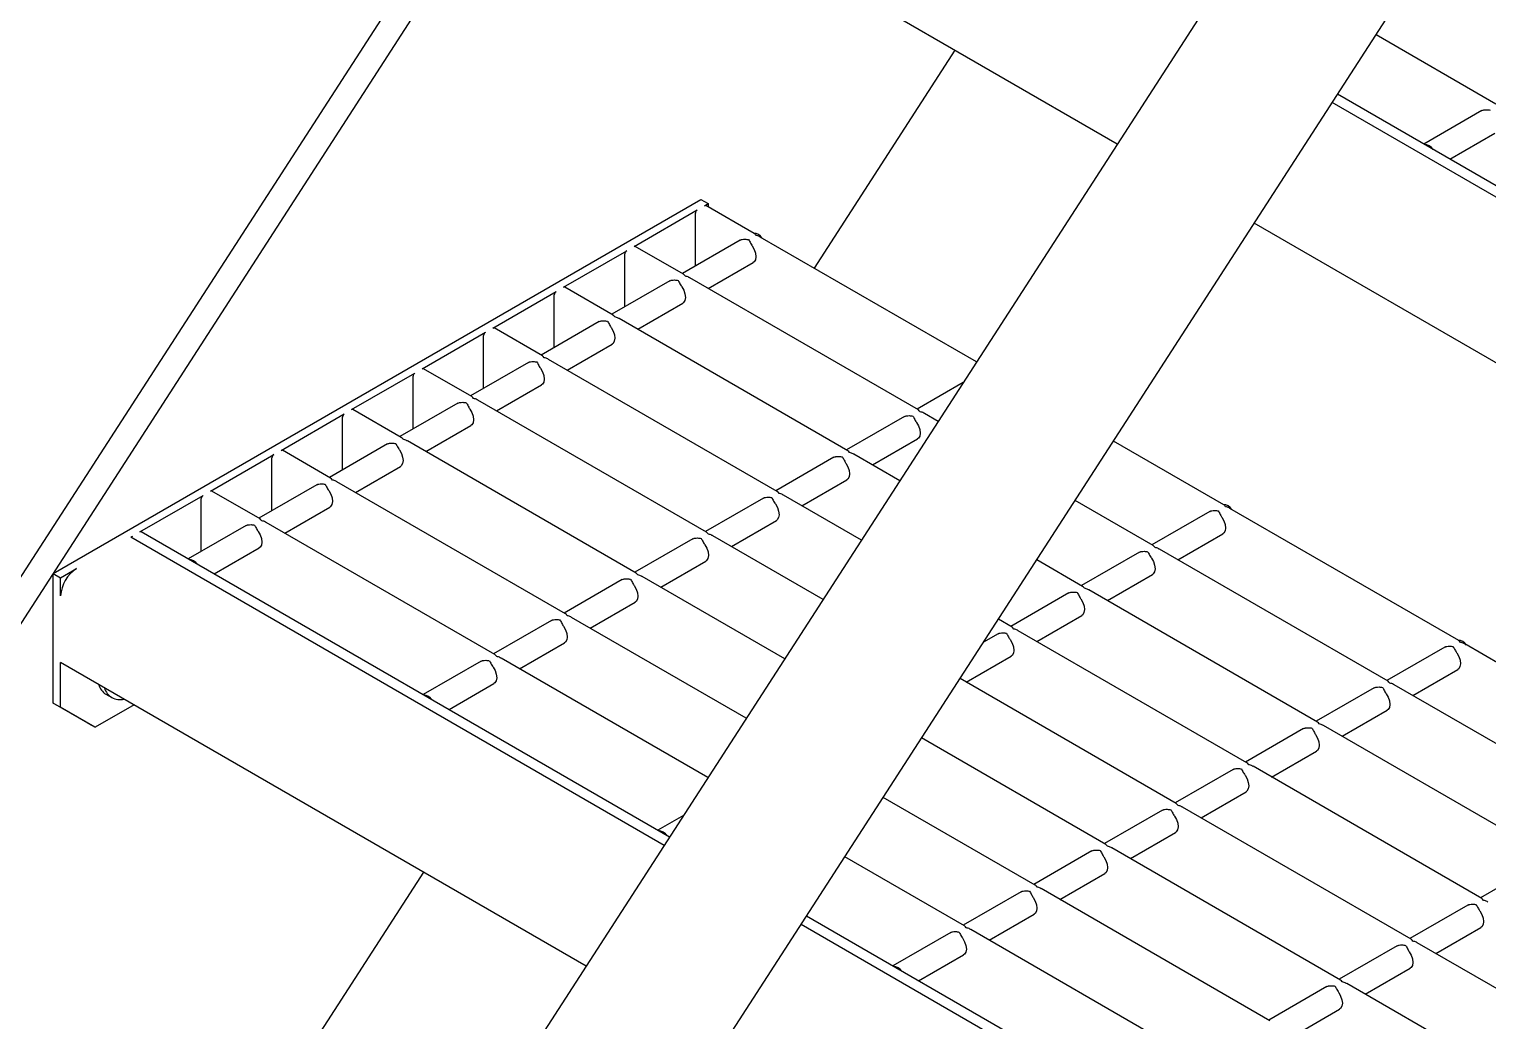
# Model space of a CAD drawing. Header units: millimetres. Extents: x 1293 to 41893, y 1011 to 26911.
# Drawn here: x 35374.9 to 35821.2, y 9206.4 to 9509.6 of the extents above; entities that cross this region are included whole.
import ezdxf

# ---------------------------------------------------------------- set-up
doc = ezdxf.new("R2010")
doc.units = ezdxf.units.MM
doc.header["$LTSCALE"] = 50
doc.layers.add('PASILLOS', color=2, linetype='Continuous')

msp = doc.modelspace()

# ---------------------------------------------------------------- linework, layer by layer
at = {"layer": 'PASILLOS', "linetype": 'Continuous', "lineweight": 25}
for p, q in [((37170.2453604, 11735.6994003), (35094.1686555, 8525.5678811)), ((35142.7899983, 8511.7793827), (37204.1287586, 11699.1223698)), ((34536.9456076, 8050.3558406), (36513.0809892, 11105.9531891)), ((34543.6807997, 8046.467697), (36519.8161813, 11102.0650455)), ((35707.8146556, 9474.4173924), (35547.0493841, 9567.2252082)), ((35823.5833334, 9486.7037939), (35786.9691327, 9507.840722)), ((35658.080866, 9503.128098), (35615.0252404, 9436.5533801)), ((35969.1994262, 9377.708309), (35775.2278222, 9489.6857325)), ((35967.5472254, 9375.1535951), (35773.5756214, 9487.1310186)), ((35819.3395164, 9484.696211), (35801.60519, 9474.4584022)), ((35819.3395164, 9484.696211), (35819.6399321, 9484.8236325)), ((35809.5433351, 9469.8758086), (35823.3079439, 9477.8219481)), ((35382.2982184, 9343.1790382), (35580.4251191, 9457.5552634)), ((35580.4251191, 9457.5552634), (35582.6737187, 9456.2571745)), ((35581.5511866, 9455.6091506), (35582.6737187, 9456.2571745)), ((35582.6737187, 9456.2571745), (35582.6737187, 9455.2295161)), ((35559.9561455, 9443.1425987), (35579.3061226, 9454.3131027)), ((35578.7448566, 9437.1863677), (35578.7448566, 9453.3409615)), ((35596.7199081, 9447.1208236), (35581.9480294, 9455.6484476)), ((35943.6829693, 9338.2535132), (35749.7113653, 9450.2309367)), ((35575.124867, 9434.6542717), (35560.3529883, 9443.1818957)), ((35592.4760911, 9445.1132407), (35574.7417647, 9434.8754319)), ((35592.4760911, 9445.1132407), (35592.7765068, 9445.2406622)), ((35664.75903, 9407.8426745), (35598.5926889, 9446.0396902)), ((35538.3611044, 9430.6760468), (35557.7110815, 9441.8465508)), ((35557.1498155, 9424.7198159), (35557.1498155, 9440.8744096)), ((35582.6799098, 9430.2928383), (35596.4445186, 9438.2389778)), ((35516.7660634, 9418.209495), (35536.1160404, 9429.379999)), ((35553.5298259, 9422.1877198), (35538.7579472, 9430.7153439)), ((35570.88105, 9432.6466888), (35553.1467236, 9422.4088801)), ((35570.88105, 9432.6466888), (35571.1814657, 9432.7741104)), ((35646.9669159, 9393.1807396), (35576.9976478, 9433.5731383)), ((35535.5547744, 9412.253264), (35535.5547744, 9428.4078577)), ((35561.0848687, 9417.8262864), (35574.8494775, 9425.772426)), ((35625.3718748, 9380.7141877), (35555.4026067, 9421.1065865)), ((35495.1710223, 9405.7429431), (35514.5209993, 9416.9134471)), ((35513.9597333, 9399.7867121), (35513.9597333, 9415.9413059)), ((35531.9347848, 9409.721168), (35517.1629061, 9418.248792)), ((35549.2860089, 9420.1801369), (35531.5516825, 9409.9423282)), ((35549.2860089, 9420.1801369), (35549.5864246, 9420.3075585)), ((35539.4898276, 9405.3597346), (35553.2544364, 9413.3058741)), ((35527.6909678, 9407.7135851), (35509.9566414, 9397.4757763)), ((35527.6909678, 9407.7135851), (35527.9913835, 9407.8410066)), ((35603.7768337, 9368.2476359), (35533.8075656, 9408.6400346)), ((35473.5759812, 9393.2763912), (35492.9259582, 9404.4468952)), ((35492.3646922, 9387.3201603), (35492.3646922, 9403.474754)), ((35510.3397437, 9397.2546161), (35495.567865, 9405.7822401)), ((35517.8947865, 9392.8931827), (35531.6593953, 9400.8393222)), ((35660.684104, 9401.5418242), (35646.5838136, 9393.4018999)), ((35506.0959267, 9395.2470332), (35488.3616003, 9385.0092245)), ((35506.0959267, 9395.2470332), (35506.3963424, 9395.3744548)), ((35582.1817926, 9355.781084), (35512.2125245, 9396.1734827)), ((35451.9809401, 9380.8098394), (35471.3309171, 9391.9803434)), ((35470.7696511, 9374.8536084), (35470.7696511, 9391.0082021)), ((35488.7447026, 9384.7880642), (35473.9728239, 9393.3156883)), ((35642.723099, 9391.1731567), (35624.9887725, 9380.935348)), ((35642.723099, 9391.1731567), (35643.0235147, 9391.3005783)), ((35653.0177196, 9389.687685), (35648.8396967, 9392.0996063)), ((35496.2997454, 9380.4266308), (35510.0643542, 9388.3727703)), ((35467.1496615, 9372.3215123), (35452.3777828, 9380.8491364)), ((35484.5008856, 9382.7804813), (35466.7665592, 9372.5426726)), ((35484.5008856, 9382.7804813), (35484.8013013, 9382.9079029)), ((35560.5867515, 9343.3145321), (35490.6174834, 9383.7069309)), ((35632.9269176, 9376.3527544), (35646.6915264, 9384.2988939)), ((35740.404006, 9364.1737594), (35706.6557397, 9383.6562188)), ((35430.385899, 9368.3432875), (35449.735876, 9379.5137915)), ((35449.17461, 9362.3870565), (35449.17461, 9378.5416503)), ((35474.7047043, 9367.960079), (35488.4693131, 9375.9062185)), ((35621.1280579, 9378.7066048), (35603.3937314, 9368.4687961)), ((35621.1280579, 9378.7066048), (35621.4284736, 9378.8340264)), ((35641.2764091, 9371.5326955), (35627.2446556, 9379.6330544)), ((35611.3318765, 9363.8862025), (35625.0964853, 9371.832342)), ((35408.7908579, 9355.8767356), (35428.1408349, 9367.0472396)), ((35445.5546204, 9359.8549605), (35430.7827417, 9368.3825845)), ((35462.9058445, 9370.3139295), (35445.1715181, 9360.0761207)), ((35462.9058445, 9370.3139295), (35463.2062602, 9370.441351)), ((35538.9917104, 9330.8479803), (35469.0224423, 9371.240379)), ((35629.5350987, 9353.377706), (35605.6496145, 9367.1665025)), ((35427.5795689, 9349.9205047), (35427.5795689, 9366.0750984)), ((35453.1096632, 9355.4935271), (35466.874272, 9363.4396666)), ((35599.5330168, 9366.240053), (35581.7986903, 9356.0022443)), ((35599.5330168, 9366.240053), (35599.8334325, 9366.3674745)), ((35718.8089649, 9351.7072075), (35694.9144293, 9365.5012293)), ((35812.246055, 9322.7002273), (35742.2767868, 9363.0926261)), ((35441.3108034, 9357.8473776), (35441.6112191, 9357.9747992)), ((35517.3966693, 9318.3814284), (35447.4274012, 9358.7738271)), ((35589.7368354, 9351.4196506), (35603.5014442, 9359.3657901)), ((35736.160189, 9362.1661765), (35718.4258626, 9351.9283678)), ((35736.160189, 9362.1661765), (35736.4606047, 9362.2935981)), ((35405.9845278, 9354.2566758), (35406.5457938, 9354.5806878)), ((35569.1763456, 9260.0480447), (35405.9845278, 9354.2566758)), ((35570.8285464, 9262.6027586), (35409.1877006, 9355.9160327)), ((35441.3108034, 9357.8473776), (35423.576477, 9347.6095689)), ((35577.9379757, 9353.7735011), (35560.2036492, 9343.5356924)), ((35577.9379757, 9353.7735011), (35578.2383914, 9353.9009227)), ((35617.7937882, 9335.2227166), (35584.0545734, 9354.6999507)), ((35726.3640077, 9347.3457741), (35740.1286165, 9355.2919137)), ((35431.5146221, 9343.0269752), (35445.2792309, 9350.9731147)), ((35714.5651479, 9349.6996246), (35696.8308215, 9339.4618159)), ((35714.5651479, 9349.6996246), (35714.8655636, 9349.8270462)), ((35790.6510139, 9310.2336754), (35720.6817457, 9350.6260742)), ((35384.546818, 9341.8809493), (35389.3777715, 9344.6697994)), ((35568.1417943, 9338.9530988), (35581.9064031, 9346.8992383)), ((35697.2139238, 9339.2406557), (35683.1731188, 9347.3462398)), ((35382.2982184, 9343.1790382), (35384.546818, 9341.8809493)), ((35382.2982184, 9303.5768088), (35382.2982184, 9343.1790382)), ((35384.546818, 9336.3023425), (35384.546818, 9341.8809493)), ((35556.3429346, 9341.3069492), (35538.6086081, 9331.0691405)), ((35556.3429346, 9341.3069492), (35556.6433503, 9341.4343708)), ((35606.0524778, 9317.0677271), (35562.4595323, 9342.2333988)), ((35704.7689666, 9334.8792223), (35718.5335754, 9342.8253618)), ((35692.9701068, 9337.2330728), (35675.2357804, 9326.995264)), ((35692.9701068, 9337.2330728), (35693.2705225, 9337.3604943)), ((35769.0559728, 9297.7671236), (35699.0867046, 9338.1595223)), ((35546.5467533, 9326.4865469), (35560.311362, 9334.4326864)), ((35534.7478935, 9328.8403974), (35517.013567, 9318.6025887)), ((35534.7478935, 9328.8403974), (35535.0483092, 9328.9678189)), ((35594.3111673, 9298.9127376), (35540.8644912, 9329.7668469)), ((35675.6188827, 9326.7741038), (35671.4318084, 9329.1912504)), ((35683.1739255, 9322.4126704), (35696.9385343, 9330.3588099)), ((35671.3750657, 9324.7665209), (35666.8991478, 9322.1826285)), ((35671.3750657, 9324.7665209), (35671.6754814, 9324.8939425)), ((35747.4609317, 9285.3005717), (35677.4916635, 9325.6929704)), ((35524.9517122, 9314.019995), (35538.7163209, 9321.9661345)), ((35661.5788844, 9309.9461185), (35675.3434932, 9317.8922581)), ((35808.002238, 9320.6926444), (35790.2679116, 9310.4548357)), ((35808.002238, 9320.6926444), (35808.3026537, 9320.820066)), ((35884.0881039, 9281.2266952), (35814.1188358, 9321.619094)), ((35384.546818, 9302.2787199), (35384.546818, 9315.9557785)), ((35545.3120895, 9223.1479628), (35384.546818, 9315.9557785)), ((35513.1528524, 9316.3738455), (35495.4185259, 9306.1360368)), ((35513.1528524, 9316.3738455), (35513.4532681, 9316.5012671)), ((35582.5698569, 9280.7577481), (35519.2694501, 9317.3002951)), ((35798.2060567, 9305.8722421), (35811.9706655, 9313.8183816)), ((35503.3566711, 9301.5534432), (35517.1212798, 9309.4995827)), ((35725.8658906, 9272.8340198), (35659.6904979, 9311.0362609)), ((35862.4930628, 9268.7601434), (35792.5237947, 9309.1525421)), ((35398.4064458, 9306.2533616), (35400.1989615, 9305.2185643)), ((35786.4071969, 9308.2260926), (35768.6728705, 9297.9882838)), ((35786.4071969, 9308.2260926), (35786.7076126, 9308.3535141)), ((35382.2982184, 9303.5768088), (35384.546818, 9302.2787199)), ((35392.9048201, 9297.4517575), (35382.2982184, 9303.5768088)), ((35395.1534197, 9296.1536686), (35384.546818, 9302.2787199)), ((35407.0011074, 9302.9931932), (35395.1534197, 9296.1536686)), ((35776.6110156, 9293.4056902), (35790.3756244, 9301.3518297)), ((35392.9048201, 9297.4517575), (35395.1534197, 9296.1536686)), ((35764.8121558, 9295.7595407), (35747.0778294, 9285.521732)), ((35764.8121558, 9295.7595407), (35765.1125715, 9295.8869622)), ((35840.8980217, 9256.2935915), (35770.9287536, 9296.6859902)), ((35704.2708495, 9260.367468), (35647.9491875, 9292.8812714)), ((35755.0159745, 9280.9391383), (35768.7805833, 9288.8852778)), ((35743.2171147, 9283.2929888), (35725.4827883, 9273.0551801)), ((35743.2171147, 9283.2929888), (35743.5175304, 9283.4204104)), ((35819.3029806, 9243.8270396), (35749.3337125, 9284.2194384)), ((35682.6758084, 9247.9009161), (35636.207877, 9274.7262819)), ((35733.4209334, 9268.4725865), (35747.1855422, 9276.418726)), ((35575.0799982, 9269.1765617), (35567.2605749, 9264.6625047)), ((35721.6220736, 9270.826437), (35703.8877472, 9260.5886282)), ((35721.6220736, 9270.826437), (35721.9224893, 9270.9538585)), ((35797.7079395, 9231.3604878), (35727.7386714, 9271.7528865)), ((35711.8258923, 9256.0060346), (35725.5905011, 9263.9521741)), ((35661.0807673, 9235.4343642), (35624.4665666, 9256.5712924)), ((35700.0270325, 9258.3598851), (35682.2927061, 9248.1220764)), ((35700.0270325, 9258.3598851), (35700.3274482, 9258.4873066)), ((35776.1128984, 9218.8939359), (35706.1436303, 9259.2863346)), ((35495.5782999, 9251.8586684), (35452.5226743, 9185.2839505)), ((35690.2308512, 9243.5394827), (35703.99546, 9251.4856222)), ((35836.6542048, 9254.2860086), (35818.9198783, 9244.0481999)), ((35754.5178573, 9206.427384), (35684.5485892, 9246.8197828)), ((35678.4319914, 9245.8933332), (35660.697665, 9235.6555245)), ((35678.4319914, 9245.8933332), (35678.7324071, 9246.0207548)), ((35815.0591637, 9241.8194567), (35815.3595794, 9241.9468783)), ((35806.6968601, 9126.4388794), (35612.7252561, 9238.4163029)), ((35668.6358101, 9231.0729309), (35682.4004189, 9239.0190704)), ((35815.0591637, 9241.8194567), (35797.3248372, 9231.581648)), ((35805.0446593, 9123.8841655), (35611.0730553, 9235.861589)), ((35656.8369503, 9233.4267813), (35639.1026239, 9223.1889726)), ((35656.8369503, 9233.4267813), (35657.137366, 9233.5542029)), ((35732.9228162, 9193.9608322), (35662.9535481, 9234.3532309)), ((35805.2629824, 9226.9990544), (35819.0275911, 9234.9451939)), ((35793.4641226, 9229.3529049), (35775.7297961, 9219.1150961)), ((35793.4641226, 9229.3529049), (35793.7645383, 9229.4803264)), ((35853.6621019, 9199.0588374), (35799.5807203, 9230.2793544)), ((35647.040769, 9218.606379), (35660.8053778, 9226.5525185)), ((35783.6679413, 9214.5325025), (35797.43255, 9222.478642)), ((35771.8690815, 9216.886353), (35754.134755, 9206.6485443)), ((35771.8690815, 9216.886353), (35772.1694972, 9217.0137746)), ((35841.9207915, 9180.9038479), (35777.9856792, 9217.8128026)), ((35762.0729002, 9202.0659506), (35775.8375089, 9210.0120902))]:
    msp.add_line(p, q, dxfattribs=at)
at = {"layer": 'PASILLOS', "linetype": 'Continuous', "lineweight": 25, "flags": 128}
for points in [[(35596.1441028, 9443.2965904), (35596.752386, 9442.2227269), (35597.1389848, 9441.0959959), (35597.2665085, 9440.0253719), (35597.1226233, 9439.1144032), (35596.7212453, 9438.4511961), (35596.4445186, 9438.2389778)], [(35574.5490617, 9430.8300385), (35575.1573449, 9429.756175), (35575.5439437, 9428.629444), (35575.6714674, 9427.5588201), (35575.5275822, 9426.6478513), (35575.1262042, 9425.9846443), (35574.8494775, 9425.772426)], [(35552.9540206, 9418.3634867), (35553.5623038, 9417.2896231), (35553.9489026, 9416.1628921), (35554.0764263, 9415.0922682), (35553.9325411, 9414.1812994), (35553.5311631, 9413.5180924), (35553.2544364, 9413.3058741)], [(35531.3589795, 9405.8969348), (35531.9672627, 9404.8230713), (35532.3538615, 9403.6963403), (35532.4813852, 9402.6257163), (35532.3375, 9401.7147476), (35531.936122, 9401.0515405), (35531.6593953, 9400.8393222)], [(35509.7639384, 9393.4303829), (35510.3722216, 9392.3565194), (35510.7588204, 9391.2297884), (35510.8863441, 9390.1591645), (35510.7424589, 9389.2481957), (35510.3410809, 9388.5849887), (35510.0643542, 9388.3727703)], [(35646.3911107, 9389.3565065), (35646.9993939, 9388.2826429), (35647.3859927, 9387.1559119), (35647.5135164, 9386.085288), (35647.3696311, 9385.1743192), (35646.9682531, 9384.5111122), (35646.6915264, 9384.2988939)], [(35488.1688974, 9380.9638311), (35488.7771805, 9379.8899675), (35489.1637793, 9378.7632365), (35489.291303, 9377.6926126), (35489.1474178, 9376.7816438), (35488.7460398, 9376.1184368), (35488.4693131, 9375.9062185)], [(35624.7960696, 9376.8899546), (35625.4043528, 9375.8160911), (35625.7909516, 9374.68936), (35625.9184753, 9373.6187361), (35625.77459, 9372.7077674), (35625.3732121, 9372.0445603), (35625.0964853, 9371.832342)], [(35466.5738563, 9368.4972792), (35467.1821394, 9367.4234157), (35467.5687382, 9366.2966846), (35467.6962619, 9365.2260607), (35467.5523767, 9364.315092), (35467.1509987, 9363.6518849), (35466.874272, 9363.4396666)], [(35603.2010285, 9364.4234027), (35603.8093117, 9363.3495392), (35604.1959105, 9362.2228082), (35604.3234342, 9361.1521843), (35604.1795489, 9360.2412155), (35603.778171, 9359.5780085), (35603.5014442, 9359.3657901)], [(35739.8282008, 9360.3495262), (35740.4364839, 9359.2756627), (35740.8230828, 9358.1489317), (35740.9506064, 9357.0783078), (35740.8067212, 9356.167339), (35740.4053432, 9355.504132), (35740.1286165, 9355.2919137)], [(35444.9788152, 9356.0307273), (35445.5870983, 9354.9568638), (35445.9736972, 9353.8301328), (35446.1012208, 9352.7595089), (35445.9573356, 9351.8485401), (35445.5559576, 9351.1853331), (35445.2792309, 9350.9731147)], [(35581.6059874, 9351.9568509), (35582.2142706, 9350.8829873), (35582.6008694, 9349.7562563), (35582.7283931, 9348.6856324), (35582.5845078, 9347.7746636), (35582.1831299, 9347.1114566), (35581.9064031, 9346.8992383)], [(35718.2331597, 9347.8829744), (35718.8414428, 9346.8091108), (35719.2280417, 9345.6823798), (35719.3555653, 9344.6117559), (35719.2116801, 9343.7007871), (35718.8103021, 9343.0375801), (35718.5335754, 9342.8253618)], [(35560.0109463, 9339.490299), (35560.6192295, 9338.4164355), (35561.0058283, 9337.2897044), (35561.133352, 9336.2190805), (35560.9894667, 9335.3081117), (35560.5880888, 9334.6449047), (35560.311362, 9334.4326864)], [(35696.6381186, 9335.4164225), (35697.2464017, 9334.342559), (35697.6330006, 9333.215828), (35697.7605243, 9332.145204), (35697.616639, 9331.2342353), (35697.215261, 9330.5710282), (35696.9385343, 9330.3588099)], [(35538.4159052, 9327.0237471), (35539.0241884, 9325.9498836), (35539.4107872, 9324.8231526), (35539.5383109, 9323.7525287), (35539.3944256, 9322.8415599), (35538.9930477, 9322.1783529), (35538.7163209, 9321.9661345)], [(35675.0430775, 9322.9498706), (35675.6513606, 9321.8760071), (35676.0379595, 9320.7492761), (35676.1654832, 9319.6786522), (35676.0215979, 9318.7676834), (35675.6202199, 9318.1044764), (35675.3434932, 9317.8922581)], [(35811.6702497, 9318.8759942), (35812.2785329, 9317.8021306), (35812.6651317, 9316.6753996), (35812.7926554, 9315.6047757), (35812.6487702, 9314.6938069), (35812.2473922, 9314.0305999), (35811.9706655, 9313.8183816)], [(35516.8208641, 9314.5571953), (35517.4291473, 9313.4833317), (35517.8157461, 9312.3566007), (35517.9432698, 9311.2859768), (35517.7993845, 9310.375008), (35517.3980066, 9309.711801), (35517.1212798, 9309.4995827)], [(35790.0752086, 9306.4094423), (35790.6834918, 9305.3355788), (35791.0700906, 9304.2088477), (35791.1976143, 9303.1382238), (35791.0537291, 9302.2272551), (35790.6523511, 9301.564048), (35790.3756244, 9301.3518297)], [(35768.4801675, 9293.9428904), (35769.0884507, 9292.8690269), (35769.4750495, 9291.7422959), (35769.6025732, 9290.671672), (35769.458688, 9289.7607032), (35769.05731, 9289.0974962), (35768.7805833, 9288.8852778)], [(35746.8851265, 9281.4763386), (35747.4934096, 9280.402475), (35747.8800084, 9279.275744), (35748.0075321, 9278.2051201), (35747.8636469, 9277.2941513), (35747.4622689, 9276.6309443), (35747.1855422, 9276.418726)], [(35725.2900854, 9269.0097867), (35725.8983685, 9267.9359232), (35726.2849673, 9266.8091921), (35726.412491, 9265.7385682), (35726.2686058, 9264.8275995), (35725.8672278, 9264.1643924), (35725.5905011, 9263.9521741)], [(35703.6950443, 9256.5432348), (35704.3033274, 9255.4693713), (35704.6899263, 9254.3426403), (35704.8174499, 9253.2720164), (35704.6735647, 9252.3610476), (35704.2721867, 9251.6978406), (35703.99546, 9251.4856222)], [(35682.1000032, 9244.076683), (35682.7082863, 9243.0028194), (35683.0948852, 9241.8760884), (35683.2224088, 9240.8054645), (35683.0785236, 9239.8944957), (35682.6771456, 9239.2312887), (35682.4004189, 9239.0190704)], [(35818.7271754, 9240.0028065), (35819.3354586, 9238.9289429), (35819.7220574, 9237.8022119), (35819.8495811, 9236.731588), (35819.7056958, 9235.8206192), (35819.3043179, 9235.1574122), (35819.0275911, 9234.9451939)], [(35660.5049621, 9231.6101311), (35661.1132452, 9230.5362676), (35661.4998441, 9229.4095365), (35661.6273677, 9228.3389126), (35661.4834825, 9227.4279439), (35661.0821045, 9226.7647368), (35660.8053778, 9226.5525185)], [(35797.1321343, 9227.5362546), (35797.7404175, 9226.4623911), (35798.1270163, 9225.3356601), (35798.25454, 9224.2650361), (35798.1106547, 9223.3540674), (35797.7092768, 9222.6908603), (35797.43255, 9222.478642)], [(35775.5370932, 9215.0697028), (35776.1453764, 9213.9958392), (35776.5319752, 9212.8691082), (35776.6594989, 9211.7984843), (35776.5156136, 9210.8875155), (35776.1142357, 9210.2243085), (35775.8375089, 9210.0120902)]]:
    msp.add_lwpolyline(points, dxfattribs=at)
at = {"layer": 'PASILLOS', "linetype": 'Continuous', "lineweight": 25}
for centre, radius, start, end in [((35801.4449391, 9470.7370862), 3.6366978, 35.264662608, 84.740713925), ((35579.9634344, 9453.2855094), 1.2198388, 122.605478341, 177.394521514), ((35581.7836919, 9455.284601), 0.3992382, 65.692880956, 125.617577475), ((35596.1765549, 9443.6206678), 3.6366978, 35.264662608, 84.740713925), ((35560.1886508, 9442.8180492), 0.3992382, 65.692880957, 125.617577474), ((35558.3683933, 9440.8189575), 1.2198388, 122.60547834, 177.394521514), ((35536.7733522, 9428.3524057), 1.2198388, 122.605478341, 177.394521514), ((35538.5936097, 9430.3514973), 0.3992382, 65.692880952, 125.617577474), ((35515.1783111, 9415.8858538), 1.2198388, 122.605478341, 177.394521514), ((35516.9985686, 9417.8849454), 0.3992382, 65.692880953, 125.617577475), ((35493.58327, 9403.4193019), 1.2198388, 122.605478341, 177.394521514), ((35495.4035275, 9405.4183936), 0.3992382, 65.692880956, 125.617577475), ((35471.9882289, 9390.9527501), 1.2198388, 122.60547834, 177.394521515), ((35473.8084864, 9392.9518417), 0.3992382, 65.692880953, 125.617577474), ((35452.2134454, 9380.4852898), 0.3992382, 65.692880956, 125.617577475), ((35450.3931878, 9378.4861982), 1.2198388, 122.605478339, 177.394521515), ((35428.7981467, 9366.0196463), 1.2198388, 122.60547834, 177.394521514), ((35430.6184043, 9368.0187379), 0.3992382, 65.692880956, 125.617577475), ((35739.8606528, 9360.6736037), 3.6366978, 35.264662608, 84.740713925), ((35407.1518224, 9353.6091282), 1.1450758, 121.954628522, 151.143200172), ((35409.0233632, 9355.5521861), 0.3992382, 65.692880952, 125.617577475), ((35395.0354144, 9335.8250532), 10.4994504, 122.60547834, 177.394521514), ((35423.4162261, 9343.8882529), 3.6366978, 35.264662608, 84.740713925), ((35811.7027018, 9319.2000716), 3.6366978, 35.264662607, 84.740713925), ((35401.0899315, 9310.5898767), 5.0997793, 195.28401871, 238.20445507), ((35402.6459706, 9309.4573677), 4.8431239, 194.940714641, 285.064661891), ((35495.2582751, 9302.4147208), 3.6366978, 35.264662608, 84.740713925), ((35567.100324, 9260.9411887), 3.6366978, 35.264662608, 84.740713925), ((35638.942373, 9219.4676566), 3.6366978, 35.264662608, 84.740713925)]:
    msp.add_arc(centre, radius, start, end, dxfattribs=at)
for points, knots in [([(35819.6399321, 9484.8236325), (35819.7365548, 9484.8478696), (35820.0534302, 9484.9273556), (35820.8275709, 9484.9828913), (35821.5176088, 9484.9044638), (35821.8810727, 9484.8246), (35821.8849962, 9484.8237379)], [0, 0, 0, 0, 0.1723614537, 0.5652622384, 0.9953071929, 1, 1, 1, 1]), ([(35592.7765068, 9445.2406622), (35592.8731294, 9445.2648993), (35593.1900049, 9445.3443853), (35593.9641455, 9445.399921), (35594.6541834, 9445.3214935), (35595.0176474, 9445.2416297), (35595.0215708, 9445.2407676)], [0, 0, 0, 0, 0.1723614537, 0.5652622383, 0.9953071929, 1, 1, 1, 1]), ([(35595.0215708, 9445.2407676), (35595.0230694, 9445.2384997), (35595.2106551, 9444.9546147), (35595.4898686, 9444.4267415), (35595.8783855, 9443.7010539), (35596.0782901, 9443.3967677), (35596.1441028, 9443.2965904)], [0, 0, 0, 0, 0.0046971273, 0.5879730072, 0.8643521995, 1, 1, 1, 1]), ([(35597.2666349, 9446.5368154), (35597.2651366, 9446.5390786), (35597.0907866, 9446.8024395), (35596.9017703, 9446.9536721), (35596.7143783, 9447.1036052)], [0, 0, 0, 0, 0.0085933525, 1, 1, 1, 1]), ([(35598.5752424, 9446.014574), (35598.498718, 9446.0687879), (35598.1098945, 9446.3442508), (35597.6339469, 9446.4554131), (35597.2705575, 9446.5359461), (35597.2666349, 9446.5368154)], [0, 0, 0, 0, 0.1951000564, 0.9913114514, 1, 1, 1, 1]), ([(35575.6715938, 9434.0702636), (35575.6700955, 9434.0725267), (35575.4957455, 9434.3358876), (35575.3067292, 9434.4871203), (35575.1193372, 9434.6370533)], [0, 0, 0, 0, 0.0085933525, 1, 1, 1, 1]), ([(35576.9802013, 9433.5480221), (35576.9036769, 9433.602236), (35576.5148534, 9433.877699), (35576.0389058, 9433.9888612), (35575.6755164, 9434.0693942), (35575.6715938, 9434.0702636)], [0, 0, 0, 0, 0.1951000564, 0.9913114514, 1, 1, 1, 1]), ([(35571.1814657, 9432.7741104), (35571.2780883, 9432.7983475), (35571.5949638, 9432.8778334), (35572.3691045, 9432.9333691), (35573.0591423, 9432.8549416), (35573.4226063, 9432.7750778), (35573.4265297, 9432.7742157)], [0, 0, 0, 0, 0.1723614537, 0.5652622383, 0.9953071929, 1, 1, 1, 1]), ([(35573.4265297, 9432.7742157), (35573.4280283, 9432.7719478), (35573.615614, 9432.4880628), (35573.8948275, 9431.9601896), (35574.2833444, 9431.234502), (35574.483249, 9430.9302158), (35574.5490617, 9430.8300385)], [0, 0, 0, 0, 0.00469712726, 0.5879730072, 0.8643521995, 1, 1, 1, 1]), ([(35549.5864246, 9420.3075585), (35549.6830472, 9420.3317956), (35549.9999227, 9420.4112815), (35550.7740634, 9420.4668173), (35551.4641012, 9420.3883897), (35551.8275652, 9420.3085259), (35551.8314886, 9420.3076638)], [0, 0, 0, 0, 0.1723614537, 0.5652622383, 0.9953071929, 1, 1, 1, 1]), ([(35554.0765527, 9421.6037117), (35554.0750544, 9421.6059749), (35553.9007044, 9421.8693358), (35553.7116881, 9422.0205684), (35553.5242961, 9422.1705015)], [0, 0, 0, 0, 0.0085933525, 1, 1, 1, 1]), ([(35555.3851602, 9421.0814703), (35555.3086358, 9421.1356842), (35554.9198123, 9421.4111471), (35554.4438647, 9421.5223094), (35554.0804753, 9421.6028424), (35554.0765527, 9421.6037117)], [0, 0, 0, 0, 0.1951000564, 0.9913114514, 1, 1, 1, 1]), ([(35551.8314886, 9420.3076638), (35551.8329872, 9420.305396), (35552.0205729, 9420.0215109), (35552.2997864, 9419.4936377), (35552.6883033, 9418.7679502), (35552.8882079, 9418.463664), (35552.9540206, 9418.3634867)], [0, 0, 0, 0, 0.0046971273, 0.5879730072, 0.8643521995, 1, 1, 1, 1]), ([(35527.9913835, 9407.8410066), (35528.0880061, 9407.8652437), (35528.4048816, 9407.9447297), (35529.1790223, 9408.0002654), (35529.8690601, 9407.9218379), (35530.2325241, 9407.8419741), (35530.2364475, 9407.841112)], [0, 0, 0, 0, 0.1723614537, 0.5652622383, 0.9953071929, 1, 1, 1, 1]), ([(35530.2364475, 9407.841112), (35530.2379461, 9407.8388441), (35530.4255318, 9407.5549591), (35530.7047453, 9407.0270859), (35531.0932622, 9406.3013983), (35531.2931668, 9405.9971121), (35531.3589795, 9405.8969348)], [0, 0, 0, 0, 0.0046971273, 0.5879730072, 0.8643521995, 1, 1, 1, 1]), ([(35532.4815116, 9409.1371598), (35532.4800133, 9409.139423), (35532.3056633, 9409.4027839), (35532.116647, 9409.5540165), (35531.929255, 9409.7039496)], [0, 0, 0, 0, 0.0085933525, 1, 1, 1, 1]), ([(35533.7901191, 9408.6149184), (35533.7135947, 9408.6691323), (35533.3247712, 9408.9445952), (35532.8488236, 9409.0557575), (35532.4854342, 9409.1362905), (35532.4815116, 9409.1371598)], [0, 0, 0, 0, 0.1951000564, 0.9913114514, 1, 1, 1, 1]), ([(35506.3963424, 9395.3744548), (35506.492965, 9395.3986919), (35506.8098405, 9395.4781778), (35507.5839812, 9395.5337135), (35508.274019, 9395.455286), (35508.637483, 9395.3754222), (35508.6414064, 9395.3745601)], [0, 0, 0, 0, 0.1723614537, 0.5652622383, 0.9953071929, 1, 1, 1, 1]), ([(35508.6414064, 9395.3745601), (35508.642905, 9395.3722922), (35508.8304907, 9395.0884072), (35509.1097042, 9394.560534), (35509.4982211, 9393.8348464), (35509.6981257, 9393.5305602), (35509.7639384, 9393.4303829)], [0, 0, 0, 0, 0.0046971273, 0.5879730072, 0.8643521995, 1, 1, 1, 1]), ([(35510.8864705, 9396.670608), (35510.8849722, 9396.6728711), (35510.7106222, 9396.936232), (35510.521606, 9397.0874647), (35510.3342139, 9397.2373977)], [0, 0, 0, 0, 0.0085933525, 1, 1, 1, 1]), ([(35512.195078, 9396.1483665), (35512.1185536, 9396.2025804), (35511.7297302, 9396.4780434), (35511.2537825, 9396.5892056), (35510.8903931, 9396.6697386), (35510.8864705, 9396.670608)], [0, 0, 0, 0, 0.1951000564, 0.9913114514, 1, 1, 1, 1]), ([(35643.0235147, 9391.3005783), (35643.1201373, 9391.3248154), (35643.4370127, 9391.4043013), (35644.2111534, 9391.4598371), (35644.9011913, 9391.3814095), (35645.2646553, 9391.3015457), (35645.2685787, 9391.3006836)], [0, 0, 0, 0, 0.1723614537, 0.5652622384, 0.9953071929, 1, 1, 1, 1]), ([(35645.2685787, 9391.3006836), (35645.2700773, 9391.2984157), (35645.457663, 9391.0145307), (35645.7368764, 9390.4866575), (35646.1253934, 9389.76097), (35646.325298, 9389.4566838), (35646.3911107, 9389.3565065)], [0, 0, 0, 0, 0.0046971273, 0.5879730073, 0.8643521995, 1, 1, 1, 1]), ([(35647.5136427, 9392.5967315), (35647.5121445, 9392.5989946), (35647.3377945, 9392.8623556), (35647.1487782, 9393.0135882), (35646.9613862, 9393.1635213)], [0, 0, 0, 0, 0.0085933525, 1, 1, 1, 1]), ([(35648.8222503, 9392.0744901), (35648.7457259, 9392.1287039), (35648.3569024, 9392.4041669), (35647.8809548, 9392.5153292), (35647.5175654, 9392.5958622), (35647.5136427, 9392.5967315)], [0, 0, 0, 0, 0.1951000565, 0.9913114514, 1, 1, 1, 1]), ([(35489.2914294, 9384.2040561), (35489.2899311, 9384.2063193), (35489.1155811, 9384.4696802), (35488.9265649, 9384.6209128), (35488.7391728, 9384.7708459)], [0, 0, 0, 0, 0.0085933525, 1, 1, 1, 1]), ([(35484.8013013, 9382.9079029), (35484.8979239, 9382.93214), (35485.2147994, 9383.0116259), (35485.9889401, 9383.0671617), (35486.6789779, 9382.9887341), (35487.0424419, 9382.9088703), (35487.0463653, 9382.9080082)], [0, 0, 0, 0, 0.1723614537, 0.5652622383, 0.9953071929, 1, 1, 1, 1]), ([(35487.0463653, 9382.9080082), (35487.0478639, 9382.9057404), (35487.2354496, 9382.6218553), (35487.5146631, 9382.0939821), (35487.9031801, 9381.3682946), (35488.1030846, 9381.0640084), (35488.1688974, 9380.9638311)], [0, 0, 0, 0, 0.00469712726, 0.5879730072, 0.8643521995, 1, 1, 1, 1]), ([(35490.6000369, 9383.6818147), (35490.5235125, 9383.7360285), (35490.1346891, 9384.0114915), (35489.6587415, 9384.1226538), (35489.295352, 9384.2031868), (35489.2914294, 9384.2040561)], [0, 0, 0, 0, 0.19510005641, 0.99131145138, 1, 1, 1, 1]), ([(35625.9186016, 9380.1301796), (35625.9171034, 9380.1324428), (35625.7427534, 9380.3958037), (35625.5537371, 9380.5470363), (35625.3663451, 9380.6969694)], [0, 0, 0, 0, 0.0085933525, 1, 1, 1, 1]), ([(35621.4284736, 9378.8340264), (35621.5250962, 9378.8582635), (35621.8419716, 9378.9377495), (35622.6161123, 9378.9932852), (35623.3061502, 9378.9148577), (35623.6696142, 9378.8349938), (35623.6735376, 9378.8341317)], [0, 0, 0, 0, 0.1723614537, 0.5652622384, 0.9953071929, 1, 1, 1, 1]), ([(35623.6735376, 9378.8341317), (35623.6750362, 9378.8318639), (35623.8626219, 9378.5479789), (35624.1418353, 9378.0201057), (35624.5303523, 9377.2944181), (35624.7302569, 9376.9901319), (35624.7960696, 9376.8899546)], [0, 0, 0, 0, 0.0046971273, 0.5879730073, 0.8643521995, 1, 1, 1, 1]), ([(35627.2272092, 9379.6079382), (35627.1506848, 9379.6621521), (35626.7618613, 9379.937615), (35626.2859137, 9380.0487773), (35625.9225243, 9380.1293103), (35625.9186016, 9380.1301796)], [0, 0, 0, 0, 0.1951000565, 0.9913114514, 1, 1, 1, 1]), ([(35467.6963883, 9371.7375042), (35467.69489, 9371.7397674), (35467.5205401, 9372.0031283), (35467.3315238, 9372.1543609), (35467.1441317, 9372.304294)], [0, 0, 0, 0, 0.0085933525, 1, 1, 1, 1]), ([(35469.0049958, 9371.2152628), (35468.9284714, 9371.2694767), (35468.539648, 9371.5449396), (35468.0637004, 9371.6561019), (35467.7003109, 9371.7366349), (35467.6963883, 9371.7375042)], [0, 0, 0, 0, 0.19510005641, 0.99131145138, 1, 1, 1, 1]), ([(35463.2062602, 9370.441351), (35463.3028828, 9370.4655881), (35463.6197583, 9370.5450741), (35464.393899, 9370.6006098), (35465.0839368, 9370.5221823), (35465.4474008, 9370.4423184), (35465.4513242, 9370.4414564)], [0, 0, 0, 0, 0.1723614537, 0.5652622383, 0.9953071929, 1, 1, 1, 1]), ([(35465.4513242, 9370.4414564), (35465.4528228, 9370.4391885), (35465.6404085, 9370.1553035), (35465.919622, 9369.6274303), (35466.308139, 9368.9017427), (35466.5080435, 9368.5974565), (35466.5738563, 9368.4972792)], [0, 0, 0, 0, 0.00469712726, 0.5879730072, 0.8643521995, 1, 1, 1, 1]), ([(35604.3235605, 9367.6636278), (35604.3220623, 9367.6658909), (35604.1477123, 9367.9292518), (35603.958696, 9368.0804845), (35603.771304, 9368.2304175)], [0, 0, 0, 0, 0.0085933525, 1, 1, 1, 1]), ([(35605.6321681, 9367.1413863), (35605.5556437, 9367.1956002), (35605.1668202, 9367.4710632), (35604.6908726, 9367.5822254), (35604.3274832, 9367.6627584), (35604.3235605, 9367.6636278)], [0, 0, 0, 0, 0.1951000565, 0.9913114514, 1, 1, 1, 1]), ([(35599.8334325, 9366.3674745), (35599.9300551, 9366.3917116), (35600.2469305, 9366.4711976), (35601.0210712, 9366.5267333), (35601.7111091, 9366.4483058), (35602.0745731, 9366.368442), (35602.0784965, 9366.3675799)], [0, 0, 0, 0, 0.1723614537, 0.5652622384, 0.9953071929, 1, 1, 1, 1]), ([(35602.0784965, 9366.3675799), (35602.0799951, 9366.365312), (35602.2675808, 9366.081427), (35602.5467943, 9365.5535538), (35602.9353112, 9364.8278662), (35603.1352158, 9364.52358), (35603.2010285, 9364.4234027)], [0, 0, 0, 0, 0.0046971273, 0.5879730073, 0.8643521995, 1, 1, 1, 1]), ([(35736.4606047, 9362.2935981), (35736.5572273, 9362.3178352), (35736.8741028, 9362.3973211), (35737.6482435, 9362.4528569), (35738.3382814, 9362.3744293), (35738.7017453, 9362.2945655), (35738.7056688, 9362.2937034)], [0, 0, 0, 0, 0.1723614537, 0.56526223839, 0.99530719289, 1, 1, 1, 1]), ([(35740.9507328, 9363.5897513), (35740.9492345, 9363.5920144), (35740.7748846, 9363.8553753), (35740.5858683, 9364.006608), (35740.3984763, 9364.156541)], [0, 0, 0, 0, 0.0085933525, 1, 1, 1, 1]), ([(35742.2593403, 9363.0675098), (35742.182816, 9363.1217237), (35741.7939925, 9363.3971867), (35741.3180449, 9363.5083489), (35740.9546554, 9363.588882), (35740.9507328, 9363.5897513)], [0, 0, 0, 0, 0.1951000565, 0.9913114514, 1, 1, 1, 1]), ([(35441.6112191, 9357.9747992), (35441.7078417, 9357.9990362), (35442.0247172, 9358.0785222), (35442.7988579, 9358.1340579), (35443.4888958, 9358.0556304), (35443.8523597, 9357.9757666), (35443.8562831, 9357.9749045)], [0, 0, 0, 0, 0.1723614537, 0.5652622383, 0.9953071929, 1, 1, 1, 1]), ([(35443.8562831, 9357.9749045), (35443.8577817, 9357.9726366), (35444.0453674, 9357.6887516), (35444.3245809, 9357.1608784), (35444.7130979, 9356.4351908), (35444.9130024, 9356.1309046), (35444.9788152, 9356.0307273)], [0, 0, 0, 0, 0.00469712726, 0.5879730072, 0.8643521995, 1, 1, 1, 1]), ([(35446.1013472, 9359.2709524), (35446.0998489, 9359.2732155), (35445.925499, 9359.5365764), (35445.7364827, 9359.6878091), (35445.5490906, 9359.8377421)], [0, 0, 0, 0, 0.0085933525, 1, 1, 1, 1]), ([(35447.4099547, 9358.7487109), (35447.3334304, 9358.8029248), (35446.9446069, 9359.0783878), (35446.4686593, 9359.18955), (35446.1052698, 9359.270083), (35446.1013472, 9359.2709524)], [0, 0, 0, 0, 0.19510005641, 0.99131145138, 1, 1, 1, 1]), ([(35738.7056688, 9362.2937034), (35738.7071673, 9362.2914355), (35738.894753, 9362.0075505), (35739.1739665, 9361.4796773), (35739.5624835, 9360.7539897), (35739.7623881, 9360.4497036), (35739.8282008, 9360.3495262)], [0, 0, 0, 0, 0.00469712726, 0.58797300735, 0.86435219951, 1, 1, 1, 1]), ([(35578.2383914, 9353.9009227), (35578.335014, 9353.9251598), (35578.6518894, 9354.0046457), (35579.4260301, 9354.0601815), (35580.116068, 9353.9817539), (35580.479532, 9353.9018901), (35580.4834554, 9353.901028)], [0, 0, 0, 0, 0.17236145368, 0.56526223836, 0.99530719289, 1, 1, 1, 1]), ([(35580.4834554, 9353.901028), (35580.484954, 9353.8987601), (35580.6725397, 9353.6148751), (35580.9517532, 9353.0870019), (35581.3402701, 9352.3613144), (35581.5401747, 9352.0570282), (35581.6059874, 9351.9568509)], [0, 0, 0, 0, 0.00469712726, 0.58797300728, 0.8643521995, 1, 1, 1, 1]), ([(35582.7285194, 9355.1970759), (35582.7270212, 9355.199339), (35582.5526712, 9355.4626999), (35582.3636549, 9355.6139326), (35582.1762629, 9355.7638656)], [0, 0, 0, 0, 0.0085933525, 1, 1, 1, 1]), ([(35584.037127, 9354.6748345), (35583.9606026, 9354.7290483), (35583.5717791, 9355.0045113), (35583.0958315, 9355.1156736), (35582.7324421, 9355.1962066), (35582.7285194, 9355.1970759)], [0, 0, 0, 0, 0.1951000565, 0.9913114514, 1, 1, 1, 1]), ([(35714.8655636, 9349.8270462), (35714.9621862, 9349.8512833), (35715.2790617, 9349.9307693), (35716.0532024, 9349.986305), (35716.7432403, 9349.9078775), (35717.1067042, 9349.8280136), (35717.1106277, 9349.8271515)], [0, 0, 0, 0, 0.1723614537, 0.56526223839, 0.99530719289, 1, 1, 1, 1]), ([(35717.1106277, 9349.8271515), (35717.1121262, 9349.8248837), (35717.2997119, 9349.5409986), (35717.5789254, 9349.0131254), (35717.9674424, 9348.2874379), (35718.167347, 9347.9831517), (35718.2331597, 9347.8829744)], [0, 0, 0, 0, 0.0046971273, 0.5879730074, 0.8643521995, 1, 1, 1, 1]), ([(35719.3556917, 9351.1231994), (35719.3541934, 9351.1254626), (35719.1798435, 9351.3888235), (35718.9908272, 9351.5400561), (35718.8034352, 9351.6899892)], [0, 0, 0, 0, 0.0085933525, 1, 1, 1, 1]), ([(35720.6642992, 9350.600958), (35720.5877749, 9350.6551719), (35720.1989514, 9350.9306348), (35719.7230038, 9351.0417971), (35719.3596143, 9351.1223301), (35719.3556917, 9351.1231994)], [0, 0, 0, 0, 0.1951000565, 0.9913114514, 1, 1, 1, 1]), ([(35556.6433503, 9341.4343708), (35556.7399729, 9341.4586079), (35557.0568483, 9341.5380939), (35557.830989, 9341.5936296), (35558.5210269, 9341.5152021), (35558.8844909, 9341.4353382), (35558.8884143, 9341.4344761)], [0, 0, 0, 0, 0.1723614537, 0.5652622384, 0.9953071929, 1, 1, 1, 1]), ([(35558.8884143, 9341.4344761), (35558.8899129, 9341.4322083), (35559.0774986, 9341.1483233), (35559.3567121, 9340.62045), (35559.745229, 9339.8947625), (35559.9451336, 9339.5904763), (35560.0109463, 9339.490299)], [0, 0, 0, 0, 0.0046971273, 0.5879730073, 0.8643521995, 1, 1, 1, 1]), ([(35561.1334783, 9342.730524), (35561.1319801, 9342.7327872), (35560.9576301, 9342.9961481), (35560.7686138, 9343.1473807), (35560.5812218, 9343.2973138)], [0, 0, 0, 0, 0.0085933525, 1, 1, 1, 1]), ([(35562.4420859, 9342.2082826), (35562.3655615, 9342.2624965), (35561.976738, 9342.5379594), (35561.5007904, 9342.6491217), (35561.137401, 9342.7296547), (35561.1334783, 9342.730524)], [0, 0, 0, 0, 0.1951000565, 0.9913114514, 1, 1, 1, 1]), ([(35693.2705225, 9337.3604943), (35693.3671451, 9337.3847314), (35693.6840206, 9337.4642174), (35694.4581613, 9337.5197531), (35695.1481992, 9337.4413256), (35695.5116631, 9337.3614618), (35695.5155866, 9337.3605997)], [0, 0, 0, 0, 0.1723614537, 0.5652622384, 0.9953071929, 1, 1, 1, 1]), ([(35695.5155866, 9337.3605997), (35695.5170851, 9337.3583318), (35695.7046708, 9337.0744468), (35695.9838843, 9336.5465736), (35696.3724013, 9335.820886), (35696.5723059, 9335.5165998), (35696.6381186, 9335.4164225)], [0, 0, 0, 0, 0.00469712726, 0.58797300735, 0.86435219951, 1, 1, 1, 1]), ([(35697.7606506, 9338.6566475), (35697.7591523, 9338.6589107), (35697.5848024, 9338.9222716), (35697.3957861, 9339.0735043), (35697.2083941, 9339.2234373)], [0, 0, 0, 0, 0.0085933525, 1, 1, 1, 1]), ([(35699.0692581, 9338.1344061), (35698.9927338, 9338.18862), (35698.6039103, 9338.464083), (35698.1279627, 9338.5752452), (35697.7645732, 9338.6557782), (35697.7606506, 9338.6566475)], [0, 0, 0, 0, 0.1951000565, 0.9913114514, 1, 1, 1, 1]), ([(35535.0483092, 9328.9678189), (35535.1449318, 9328.992056), (35535.4618072, 9329.071542), (35536.2359479, 9329.1270777), (35536.9259858, 9329.0486502), (35537.2894498, 9328.9687864), (35537.2933732, 9328.9679243)], [0, 0, 0, 0, 0.1723614537, 0.5652622384, 0.9953071929, 1, 1, 1, 1]), ([(35537.2933732, 9328.9679243), (35537.2948718, 9328.9656564), (35537.4824575, 9328.6817714), (35537.761671, 9328.1538982), (35538.1501879, 9327.4282106), (35538.3500925, 9327.1239244), (35538.4159052, 9327.0237471)], [0, 0, 0, 0, 0.0046971273, 0.5879730073, 0.8643521995, 1, 1, 1, 1]), ([(35539.5384372, 9330.2639721), (35539.536939, 9330.2662353), (35539.362589, 9330.5295962), (35539.1735727, 9330.6808289), (35538.9861807, 9330.8307619)], [0, 0, 0, 0, 0.0085933525, 1, 1, 1, 1]), ([(35540.8470448, 9329.7417307), (35540.7705204, 9329.7959446), (35540.3816969, 9330.0714076), (35539.9057493, 9330.1825698), (35539.5423599, 9330.2631028), (35539.5384372, 9330.2639721)], [0, 0, 0, 0, 0.1951000565, 0.9913114514, 1, 1, 1, 1]), ([(35676.1656095, 9326.1900957), (35676.1641112, 9326.1923588), (35675.9897613, 9326.4557197), (35675.800745, 9326.6069524), (35675.613353, 9326.7568854)], [0, 0, 0, 0, 0.0085933525, 1, 1, 1, 1]), ([(35671.6754814, 9324.8939425), (35671.772104, 9324.9181796), (35672.0889795, 9324.9976655), (35672.8631202, 9325.0532012), (35673.5531581, 9324.9747737), (35673.916622, 9324.8949099), (35673.9205455, 9324.8940478)], [0, 0, 0, 0, 0.1723614537, 0.5652622384, 0.9953071929, 1, 1, 1, 1]), ([(35673.9205455, 9324.8940478), (35673.922044, 9324.8917799), (35674.1096297, 9324.6078949), (35674.3888432, 9324.0800217), (35674.7773602, 9323.3543341), (35674.9772648, 9323.0500479), (35675.0430775, 9322.9498706)], [0, 0, 0, 0, 0.00469712726, 0.58797300735, 0.86435219951, 1, 1, 1, 1]), ([(35677.4742171, 9325.6678542), (35677.3976927, 9325.7220681), (35677.0088692, 9325.9975311), (35676.5329216, 9326.1086933), (35676.1695321, 9326.1892264), (35676.1656095, 9326.1900957)], [0, 0, 0, 0, 0.1951000565, 0.9913114514, 1, 1, 1, 1]), ([(35812.7927818, 9322.1162192), (35812.7912835, 9322.1184823), (35812.6169335, 9322.3818433), (35812.4279172, 9322.5330759), (35812.2405252, 9322.683009)], [0, 0, 0, 0, 0.0085933525, 1, 1, 1, 1]), ([(35517.9433961, 9317.7974203), (35517.9418979, 9317.7996834), (35517.7675479, 9318.0630443), (35517.5785316, 9318.214277), (35517.3911396, 9318.36421)], [0, 0, 0, 0, 0.0085933525, 1, 1, 1, 1]), ([(35519.2520037, 9317.2751789), (35519.1754793, 9317.3293927), (35518.7866558, 9317.6048557), (35518.3107082, 9317.716018), (35517.9473188, 9317.796551), (35517.9433961, 9317.7974203)], [0, 0, 0, 0, 0.1951000565, 0.9913114514, 1, 1, 1, 1]), ([(35808.3026537, 9320.820066), (35808.3992763, 9320.8443031), (35808.7161518, 9320.923789), (35809.4902925, 9320.9793248), (35810.1803303, 9320.9008972), (35810.5437943, 9320.8210334), (35810.5477177, 9320.8201713)], [0, 0, 0, 0, 0.1723614537, 0.5652622384, 0.9953071929, 1, 1, 1, 1]), ([(35810.5477177, 9320.8201713), (35810.5492163, 9320.8179034), (35810.736802, 9320.5340184), (35811.0160155, 9320.0061452), (35811.4045324, 9319.2804577), (35811.604437, 9318.9761715), (35811.6702497, 9318.8759942)], [0, 0, 0, 0, 0.0046971273, 0.5879730074, 0.8643521995, 1, 1, 1, 1]), ([(35814.1013893, 9321.5939778), (35814.0248649, 9321.6481916), (35813.6360414, 9321.9236546), (35813.1600938, 9322.0348169), (35812.7967044, 9322.1153499), (35812.7927818, 9322.1162192)], [0, 0, 0, 0, 0.1951000566, 0.9913114514, 1, 1, 1, 1]), ([(35513.4532681, 9316.5012671), (35513.5498907, 9316.5255042), (35513.8667661, 9316.6049901), (35514.6409068, 9316.6605259), (35515.3309447, 9316.5820983), (35515.6944087, 9316.5022345), (35515.6983321, 9316.5013724)], [0, 0, 0, 0, 0.1723614537, 0.5652622384, 0.9953071929, 1, 1, 1, 1]), ([(35515.6983321, 9316.5013724), (35515.6998307, 9316.4991045), (35515.8874164, 9316.2152195), (35516.1666299, 9315.6873463), (35516.5551468, 9314.9616587), (35516.7550514, 9314.6573726), (35516.8208641, 9314.5571953)], [0, 0, 0, 0, 0.0046971273, 0.5879730073, 0.8643521995, 1, 1, 1, 1]), ([(35791.1977407, 9309.6496673), (35791.1962424, 9309.6519305), (35791.0218924, 9309.9152914), (35790.8328762, 9310.066524), (35790.6454841, 9310.2164571)], [0, 0, 0, 0, 0.0085933525, 1, 1, 1, 1]), ([(35792.5063482, 9309.1274259), (35792.4298238, 9309.1816398), (35792.0410003, 9309.4571027), (35791.5650527, 9309.568265), (35791.2016633, 9309.648798), (35791.1977407, 9309.6496673)], [0, 0, 0, 0, 0.1951000566, 0.9913114514, 1, 1, 1, 1]), ([(35786.7076126, 9308.3535141), (35786.8042352, 9308.3777512), (35787.1211107, 9308.4572372), (35787.8952514, 9308.5127729), (35788.5852892, 9308.4343454), (35788.9487532, 9308.3544815), (35788.9526766, 9308.3536194)], [0, 0, 0, 0, 0.17236145372, 0.56526223842, 0.99530719289, 1, 1, 1, 1]), ([(35788.9526766, 9308.3536194), (35788.9541752, 9308.3513516), (35789.1417609, 9308.0674666), (35789.4209744, 9307.5395934), (35789.8094913, 9306.8139058), (35790.0093959, 9306.5096196), (35790.0752086, 9306.4094423)], [0, 0, 0, 0, 0.0046971273, 0.5879730074, 0.8643521995, 1, 1, 1, 1]), ([(35765.1125715, 9295.8869622), (35765.2091941, 9295.9111993), (35765.5260696, 9295.9906853), (35766.3002103, 9296.046221), (35766.9902481, 9295.9677935), (35767.3537121, 9295.8879297), (35767.3576355, 9295.8870676)], [0, 0, 0, 0, 0.1723614537, 0.5652622384, 0.9953071929, 1, 1, 1, 1]), ([(35767.3576355, 9295.8870676), (35767.3591341, 9295.8847997), (35767.5467198, 9295.6009147), (35767.8259333, 9295.0730415), (35768.2144502, 9294.3473539), (35768.4143548, 9294.0430677), (35768.4801675, 9293.9428904)], [0, 0, 0, 0, 0.0046971273, 0.5879730074, 0.8643521995, 1, 1, 1, 1]), ([(35769.6026996, 9297.1831155), (35769.6012013, 9297.1853786), (35769.4268513, 9297.4487395), (35769.2378351, 9297.5999722), (35769.050443, 9297.7499052)], [0, 0, 0, 0, 0.0085933525, 1, 1, 1, 1]), ([(35770.9113071, 9296.660874), (35770.8347827, 9296.7150879), (35770.4459593, 9296.9905509), (35769.9700116, 9297.1017131), (35769.6066222, 9297.1822461), (35769.6026996, 9297.1831155)], [0, 0, 0, 0, 0.1951000566, 0.9913114514, 1, 1, 1, 1]), ([(35743.5175304, 9283.4204104), (35743.614153, 9283.4446475), (35743.9310285, 9283.5241334), (35744.7051692, 9283.5796692), (35745.395207, 9283.5012416), (35745.758671, 9283.4213778), (35745.7625944, 9283.4205157)], [0, 0, 0, 0, 0.1723614537, 0.5652622384, 0.9953071929, 1, 1, 1, 1]), ([(35745.7625944, 9283.4205157), (35745.764093, 9283.4182478), (35745.9516787, 9283.1343628), (35746.2308922, 9282.6064896), (35746.6194092, 9281.8808021), (35746.8193137, 9281.5765159), (35746.8851265, 9281.4763386)], [0, 0, 0, 0, 0.0046971273, 0.5879730074, 0.8643521995, 1, 1, 1, 1]), ([(35748.0076585, 9284.7165636), (35748.0061602, 9284.7188267), (35747.8318103, 9284.9821877), (35747.642794, 9285.1334203), (35747.4554019, 9285.2833534)], [0, 0, 0, 0, 0.0085933525, 1, 1, 1, 1]), ([(35749.316266, 9284.1943222), (35749.2397416, 9284.248536), (35748.8509182, 9284.523999), (35748.3749706, 9284.6351613), (35748.0115811, 9284.7156943), (35748.0076585, 9284.7165636)], [0, 0, 0, 0, 0.1951000566, 0.9913114514, 1, 1, 1, 1]), ([(35721.9224893, 9270.9538585), (35722.0191119, 9270.9780956), (35722.3359874, 9271.0575816), (35723.1101281, 9271.1131173), (35723.800166, 9271.0346898), (35724.1636299, 9270.9548259), (35724.1675533, 9270.9539638)], [0, 0, 0, 0, 0.17236145372, 0.56526223842, 0.99530719289, 1, 1, 1, 1]), ([(35724.1675533, 9270.9539638), (35724.1690519, 9270.951696), (35724.3566376, 9270.667811), (35724.6358511, 9270.1399378), (35725.0243681, 9269.4142502), (35725.2242726, 9269.109964), (35725.2900854, 9269.0097867)], [0, 0, 0, 0, 0.0046971273, 0.5879730074, 0.8643521995, 1, 1, 1, 1]), ([(35726.4126174, 9272.2500117), (35726.4111191, 9272.2522749), (35726.2367692, 9272.5156358), (35726.0477529, 9272.6668684), (35725.8603608, 9272.8168015)], [0, 0, 0, 0, 0.0085933525, 1, 1, 1, 1]), ([(35727.7212249, 9271.7277703), (35727.6447006, 9271.7819842), (35727.2558771, 9272.0574471), (35726.7799295, 9272.1686094), (35726.41654, 9272.2491424), (35726.4126174, 9272.2500117)], [0, 0, 0, 0, 0.1951000566, 0.9913114514, 1, 1, 1, 1]), ([(35704.8175763, 9259.7834599), (35704.816078, 9259.785723), (35704.6417281, 9260.0490839), (35704.4527118, 9260.2003166), (35704.2653197, 9260.3502496)], [0, 0, 0, 0, 0.0085933525, 1, 1, 1, 1]), ([(35706.1261838, 9259.2612184), (35706.0496595, 9259.3154323), (35705.660836, 9259.5908953), (35705.1848884, 9259.7020575), (35704.8214989, 9259.7825905), (35704.8175763, 9259.7834599)], [0, 0, 0, 0, 0.1951000566, 0.9913114514, 1, 1, 1, 1]), ([(35700.3274482, 9258.4873066), (35700.4240708, 9258.5115437), (35700.7409463, 9258.5910297), (35701.515087, 9258.6465654), (35702.2051249, 9258.5681379), (35702.5685888, 9258.4882741), (35702.5725122, 9258.487412)], [0, 0, 0, 0, 0.1723614537, 0.5652622384, 0.9953071929, 1, 1, 1, 1]), ([(35702.5725122, 9258.487412), (35702.5740108, 9258.4851441), (35702.7615965, 9258.2012591), (35703.04081, 9257.6733859), (35703.429327, 9256.9476983), (35703.6292315, 9256.6434121), (35703.6950443, 9256.5432348)], [0, 0, 0, 0, 0.00469712726, 0.58797300742, 0.86435219951, 1, 1, 1, 1]), ([(35683.2225352, 9247.316908), (35683.2210369, 9247.3191711), (35683.046687, 9247.5825321), (35682.8576707, 9247.7337647), (35682.6702787, 9247.8836978)], [0, 0, 0, 0, 0.0085933525, 1, 1, 1, 1]), ([(35684.5311427, 9246.7946666), (35684.4546184, 9246.8488804), (35684.0657949, 9247.1243434), (35683.5898473, 9247.2355057), (35683.2264578, 9247.3160387), (35683.2225352, 9247.316908)], [0, 0, 0, 0, 0.1951000566, 0.9913114514, 1, 1, 1, 1]), ([(35678.7324071, 9246.0207548), (35678.8290297, 9246.0449919), (35679.1459052, 9246.1244778), (35679.9200459, 9246.1800136), (35680.6100838, 9246.101586), (35680.9735477, 9246.0217222), (35680.9774711, 9246.0208601)], [0, 0, 0, 0, 0.1723614537, 0.5652622384, 0.9953071929, 1, 1, 1, 1]), ([(35680.9774711, 9246.0208601), (35680.9789697, 9246.0185922), (35681.1665554, 9245.7347072), (35681.4457689, 9245.206834), (35681.8342859, 9244.4811465), (35682.0341904, 9244.1768603), (35682.1000032, 9244.076683)], [0, 0, 0, 0, 0.00469712726, 0.58797300742, 0.86435219951, 1, 1, 1, 1]), ([(35815.3595794, 9241.9468783), (35815.456202, 9241.9711154), (35815.7730774, 9242.0506014), (35816.5472181, 9242.1061371), (35817.237256, 9242.0277096), (35817.60072, 9241.9478457), (35817.6046434, 9241.9469836)], [0, 0, 0, 0, 0.1723614537, 0.5652622384, 0.9953071929, 1, 1, 1, 1]), ([(35817.6046434, 9241.9469836), (35817.606142, 9241.9447158), (35817.7937277, 9241.6608308), (35818.0729412, 9241.1329575), (35818.4614581, 9240.40727), (35818.6613627, 9240.1029838), (35818.7271754, 9240.0028065)], [0, 0, 0, 0, 0.0046971273, 0.5879730075, 0.8643521995, 1, 1, 1, 1]), ([(35819.8497074, 9243.2430315), (35819.8482092, 9243.2452947), (35819.6738592, 9243.5086556), (35819.4848429, 9243.6598882), (35819.2974509, 9243.8098213)], [0, 0, 0, 0, 0.0085933525, 1, 1, 1, 1]), ([(35821.158315, 9242.7207901), (35821.0817906, 9242.775004), (35820.6929671, 9243.0504669), (35820.2170195, 9243.1616292), (35819.8536301, 9243.2421622), (35819.8497074, 9243.2430315)], [0, 0, 0, 0, 0.1951000566, 0.9913114514, 1, 1, 1, 1]), ([(35657.137366, 9233.5542029), (35657.2339886, 9233.57844), (35657.5508641, 9233.657926), (35658.3250048, 9233.7134617), (35659.0150427, 9233.6350342), (35659.3785066, 9233.5551703), (35659.38243, 9233.5543082)], [0, 0, 0, 0, 0.1723614537, 0.5652622384, 0.9953071929, 1, 1, 1, 1]), ([(35659.38243, 9233.5543082), (35659.3839286, 9233.5520404), (35659.5715143, 9233.2681554), (35659.8507278, 9232.7402822), (35660.2392448, 9232.0145946), (35660.4391493, 9231.7103084), (35660.5049621, 9231.6101311)], [0, 0, 0, 0, 0.0046971273, 0.5879730074, 0.8643521995, 1, 1, 1, 1]), ([(35661.6274941, 9234.8503561), (35661.6259958, 9234.8526193), (35661.4516459, 9235.1159802), (35661.2626296, 9235.2672128), (35661.0752376, 9235.4171459)], [0, 0, 0, 0, 0.0085933525, 1, 1, 1, 1]), ([(35662.9361016, 9234.3281147), (35662.8595773, 9234.3823286), (35662.4707538, 9234.6577915), (35661.9948062, 9234.7689538), (35661.6314167, 9234.8494868), (35661.6274941, 9234.8503561)], [0, 0, 0, 0, 0.1951000566, 0.9913114514, 1, 1, 1, 1]), ([(35793.7645383, 9229.4803264), (35793.8611609, 9229.5045635), (35794.1780363, 9229.5840495), (35794.952177, 9229.6395852), (35795.6422149, 9229.5611577), (35796.0056789, 9229.4812939), (35796.0096023, 9229.4804318)], [0, 0, 0, 0, 0.17236145373, 0.56526223843, 0.99530719289, 1, 1, 1, 1]), ([(35796.0096023, 9229.4804318), (35796.0111009, 9229.4781639), (35796.1986866, 9229.1942789), (35796.4779001, 9228.6664057), (35796.866417, 9227.9407181), (35797.0663216, 9227.6364319), (35797.1321343, 9227.5362546)], [0, 0, 0, 0, 0.0046971273, 0.5879730075, 0.8643521995, 1, 1, 1, 1]), ([(35798.2546663, 9230.7764796), (35798.2531681, 9230.7787428), (35798.0788181, 9231.0421037), (35797.8898018, 9231.1933364), (35797.7024098, 9231.3432694)], [0, 0, 0, 0, 0.0085933525, 1, 1, 1, 1]), ([(35799.5632739, 9230.2542382), (35799.4867495, 9230.3084521), (35799.097926, 9230.5839151), (35798.6219784, 9230.6950773), (35798.258589, 9230.7756103), (35798.2546663, 9230.7764796)], [0, 0, 0, 0, 0.1951000566, 0.9913114514, 1, 1, 1, 1]), ([(35772.1694972, 9217.0137746), (35772.2661198, 9217.0380117), (35772.5829952, 9217.1174976), (35773.3571359, 9217.1730334), (35774.0471738, 9217.0946058), (35774.4106378, 9217.014742), (35774.4145612, 9217.0138799)], [0, 0, 0, 0, 0.1723614537, 0.5652622384, 0.9953071929, 1, 1, 1, 1]), ([(35774.4145612, 9217.0138799), (35774.4160598, 9217.011612), (35774.6036455, 9216.727727), (35774.882859, 9216.1998538), (35775.2713759, 9215.4741662), (35775.4712805, 9215.1698801), (35775.5370932, 9215.0697028)], [0, 0, 0, 0, 0.00469712726, 0.58797300745, 0.86435219951, 1, 1, 1, 1]), ([(35776.6596252, 9218.3099278), (35776.658127, 9218.3121909), (35776.483777, 9218.5755518), (35776.2947607, 9218.7267845), (35776.1073687, 9218.8767175)], [0, 0, 0, 0, 0.0085933525, 1, 1, 1, 1]), ([(35777.9682328, 9217.7876863), (35777.8917084, 9217.8419002), (35777.5028849, 9218.1173632), (35777.0269373, 9218.2285254), (35776.6635479, 9218.3090585), (35776.6596252, 9218.3099278)], [0, 0, 0, 0, 0.1951000566, 0.9913114514, 1, 1, 1, 1])]:
    msp.add_open_spline(points, degree=3, knots=knots, dxfattribs=at)

doc.saveas('drawing.dxf')
